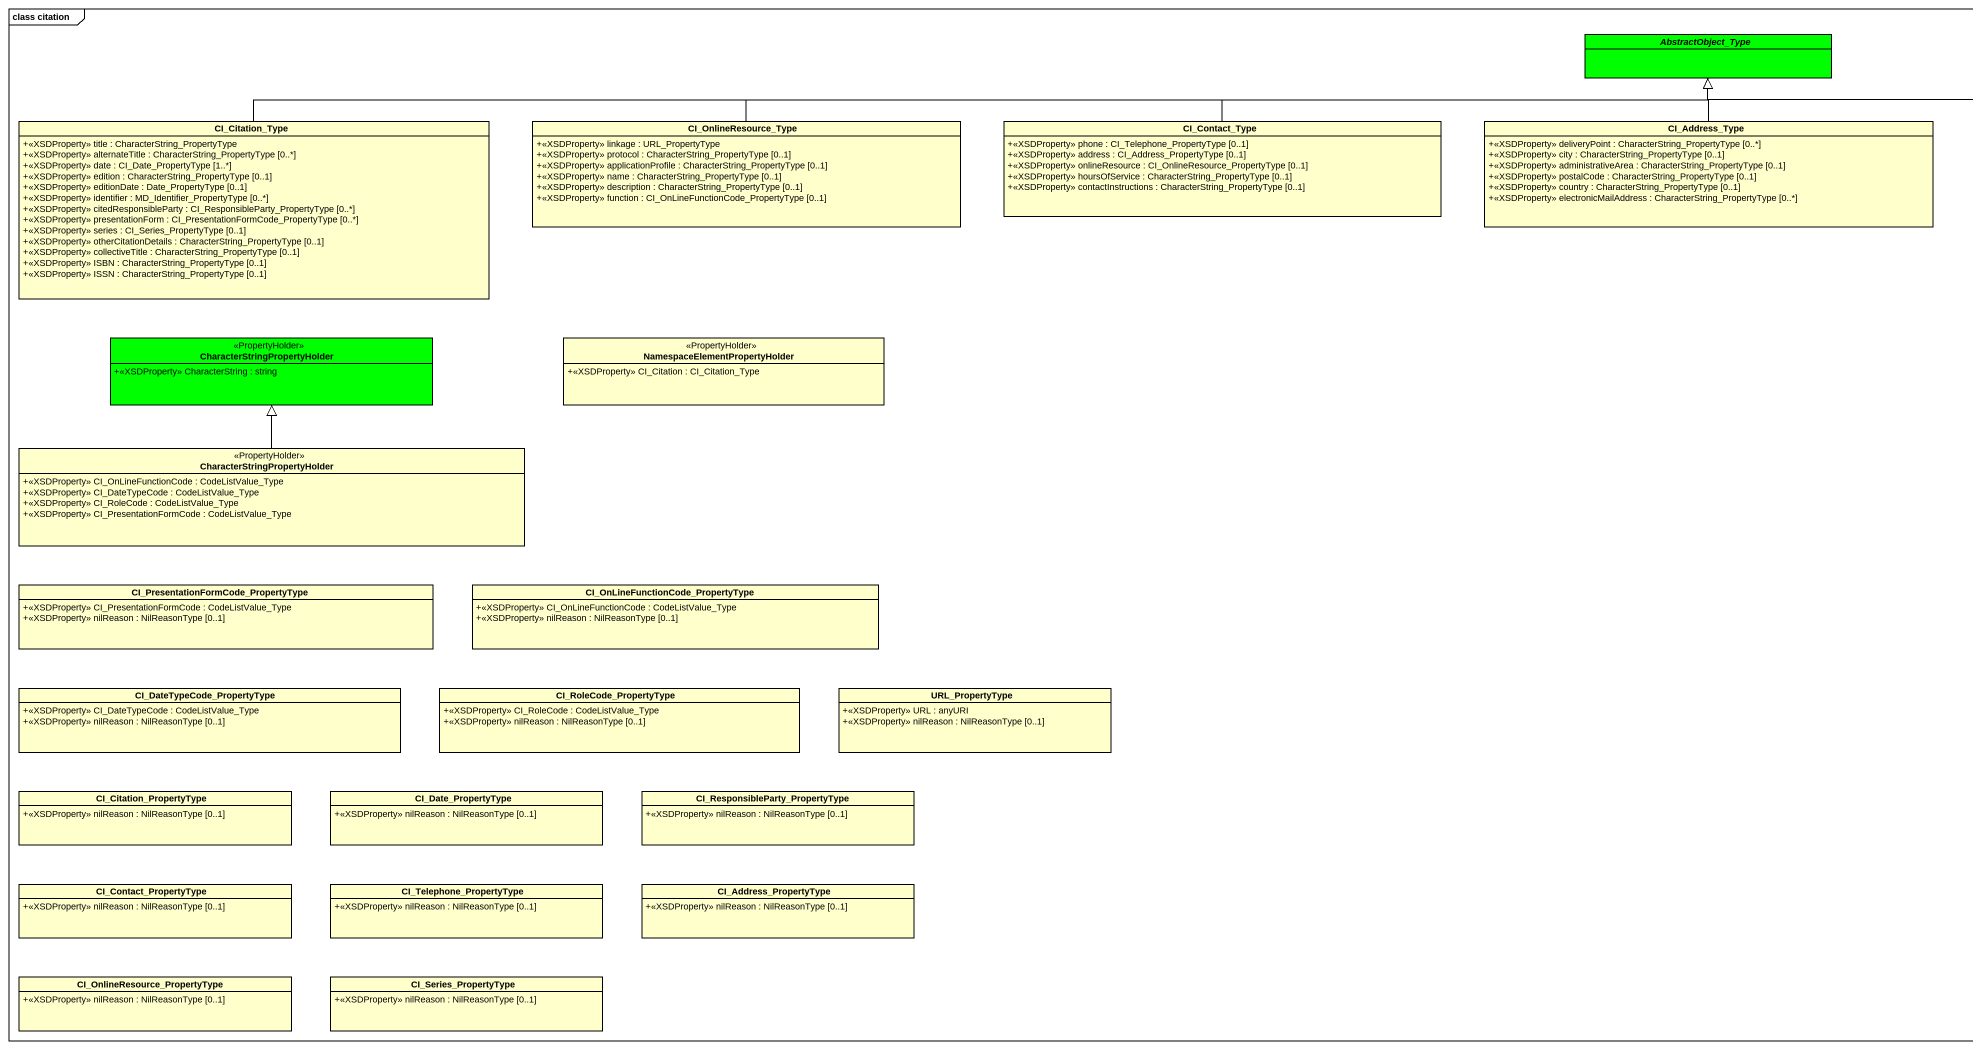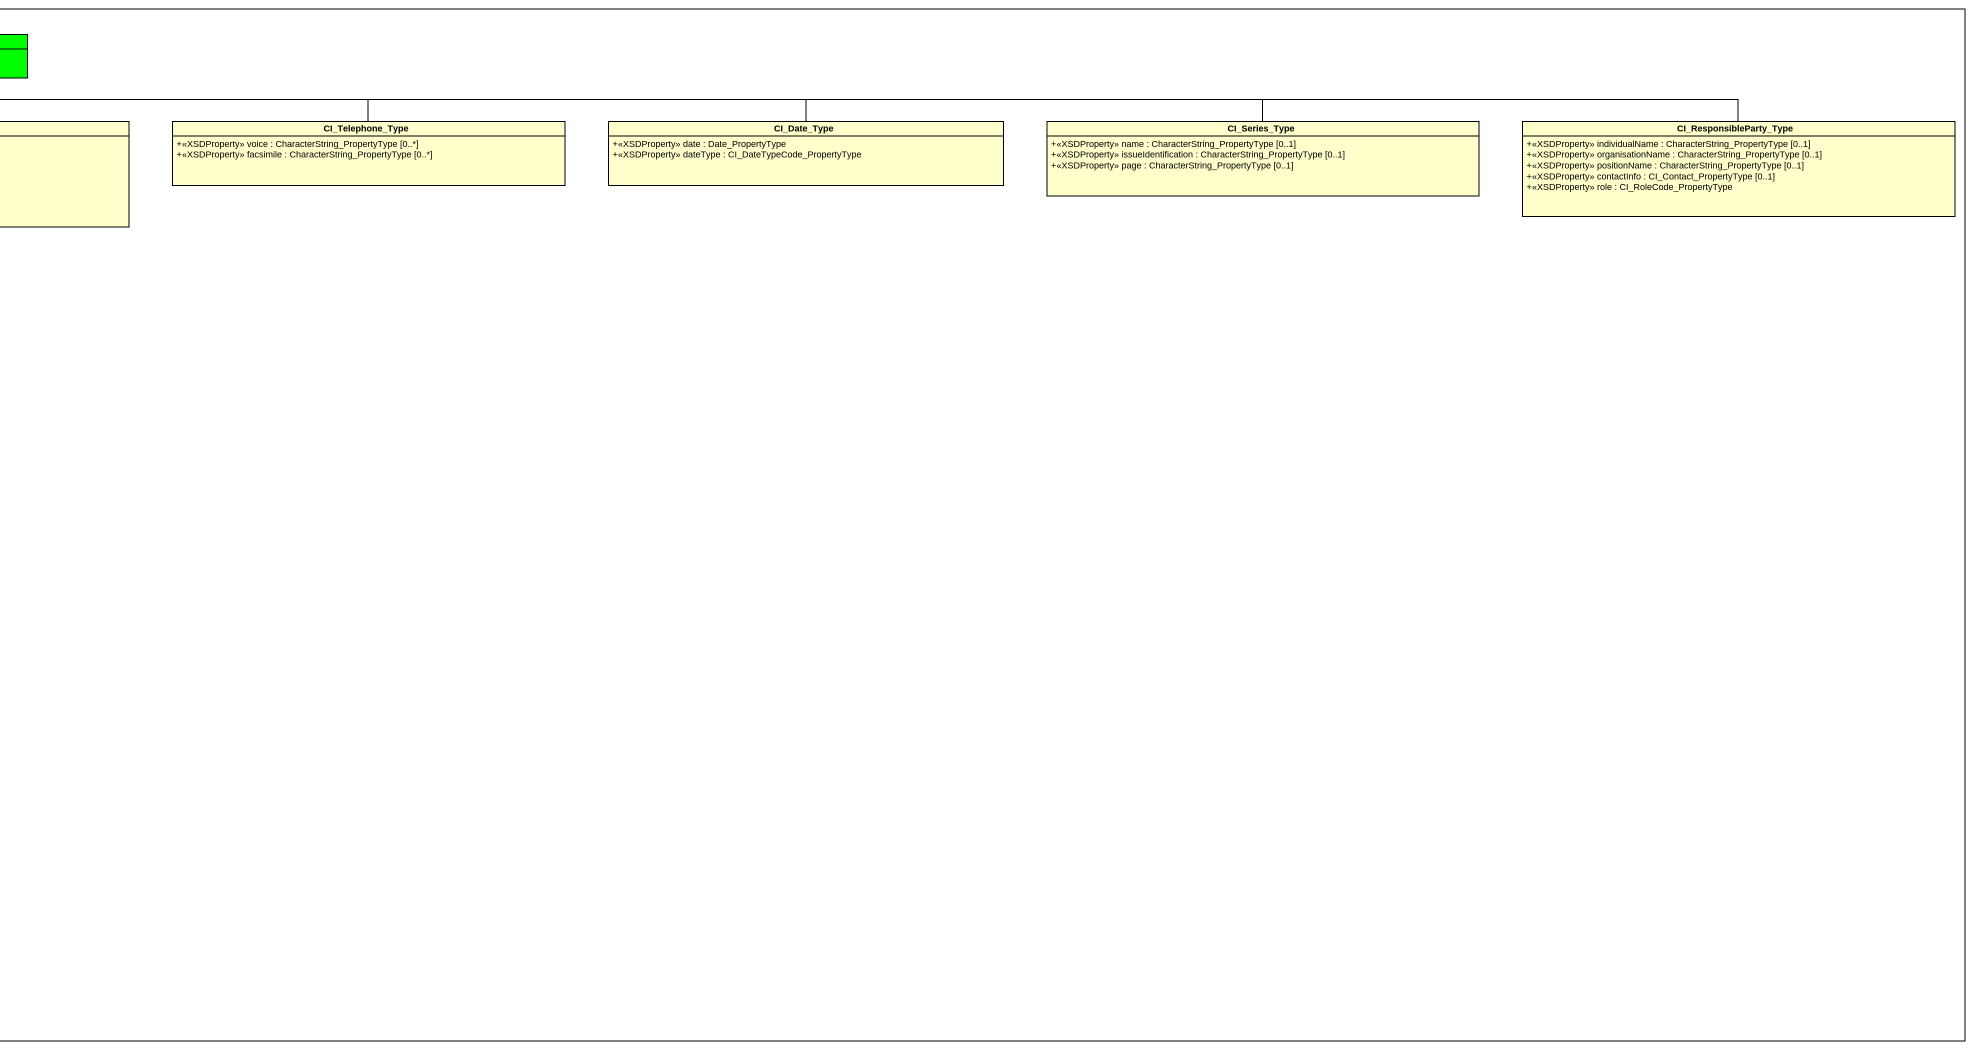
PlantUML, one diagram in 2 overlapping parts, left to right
@startuml
mainframe class citation
hide circle
hide empty members
skinparam classAttributeIconSize 0
abstract class AbstractObject_Type #00FF00
class CI_Citation_Type {
  +<<XSDProperty>> title : CharacterString_PropertyType
  +<<XSDProperty>> alternateTitle : CharacterString_PropertyType [0..*]
  +<<XSDProperty>> date : CI_Date_PropertyType [1..*]
  +<<XSDProperty>> edition : CharacterString_PropertyType [0..1]
  +<<XSDProperty>> editionDate : Date_PropertyType [0..1]
  +<<XSDProperty>> identifier : MD_Identifier_PropertyType [0..*]
  +<<XSDProperty>> citedResponsibleParty : CI_ResponsibleParty_PropertyType [0..*]
  +<<XSDProperty>> presentationForm : CI_PresentationFormCode_PropertyType [0..*]
  +<<XSDProperty>> series : CI_Series_PropertyType [0..1]
  +<<XSDProperty>> otherCitationDetails : CharacterString_PropertyType [0..1]
  +<<XSDProperty>> collectiveTitle : CharacterString_PropertyType [0..1]
  +<<XSDProperty>> ISBN : CharacterString_PropertyType [0..1]
  +<<XSDProperty>> ISSN : CharacterString_PropertyType [0..1]
}
class CI_OnlineResource_Type {
  +<<XSDProperty>> linkage : URL_PropertyType
  +<<XSDProperty>> protocol : CharacterString_PropertyType [0..1]
  +<<XSDProperty>> applicationProfile : CharacterString_PropertyType [0..1]
  +<<XSDProperty>> name : CharacterString_PropertyType [0..1]
  +<<XSDProperty>> description : CharacterString_PropertyType [0..1]
  +<<XSDProperty>> function : CI_OnLineFunctionCode_PropertyType [0..1]
}
class CI_Contact_Type {
  +<<XSDProperty>> phone : CI_Telephone_PropertyType [0..1]
  +<<XSDProperty>> address : CI_Address_PropertyType [0..1]
  +<<XSDProperty>> onlineResource : CI_OnlineResource_PropertyType [0..1]
  +<<XSDProperty>> hoursOfService : CharacterString_PropertyType [0..1]
  +<<XSDProperty>> contactInstructions : CharacterString_PropertyType [0..1]
}
class CI_Address_Type {
  +<<XSDProperty>> deliveryPoint : CharacterString_PropertyType [0..*]
  +<<XSDProperty>> city : CharacterString_PropertyType [0..1]
  +<<XSDProperty>> administrativeArea : CharacterString_PropertyType [0..1]
  +<<XSDProperty>> postalCode : CharacterString_PropertyType [0..1]
  +<<XSDProperty>> country : CharacterString_PropertyType [0..1]
  +<<XSDProperty>> electronicMailAddress : CharacterString_PropertyType [0..*]
}
class CI_Telephone_Type {
  +<<XSDProperty>> voice : CharacterString_PropertyType [0..*]
  +<<XSDProperty>> facsimile : CharacterString_PropertyType [0..*]
}
class CI_Date_Type {
  +<<XSDProperty>> date : Date_PropertyType
  +<<XSDProperty>> dateType : CI_DateTypeCode_PropertyType
}
class CI_Series_Type {
  +<<XSDProperty>> name : CharacterString_PropertyType [0..1]
  +<<XSDProperty>> issueIdentification : CharacterString_PropertyType [0..1]
  +<<XSDProperty>> page : CharacterString_PropertyType [0..1]
}
class CI_ResponsibleParty_Type {
  +<<XSDProperty>> individualName : CharacterString_PropertyType [0..1]
  +<<XSDProperty>> organisationName : CharacterString_PropertyType [0..1]
  +<<XSDProperty>> positionName : CharacterString_PropertyType [0..1]
  +<<XSDProperty>> contactInfo : CI_Contact_PropertyType [0..1]
  +<<XSDProperty>> role : CI_RoleCode_PropertyType
}
class "CharacterStringPropertyHolder" as CharacterStringPropertyHolde <<PropertyHolder>> #00FF00 {
  +<<XSDProperty>> CharacterString : string
}
class "NamespaceElementPropertyHolder" as NamespaceElementPropertyHold <<PropertyHolder>> {
  +<<XSDProperty>> CI_Citation : CI_Citation_Type
}
class "CharacterStringPropertyHolder" as CharacterStringPropertyHolde_2 <<PropertyHolder>> {
  +<<XSDProperty>> CI_OnLineFunctionCode : CodeListValue_Type
  +<<XSDProperty>> CI_DateTypeCode : CodeListValue_Type
  +<<XSDProperty>> CI_RoleCode : CodeListValue_Type
  +<<XSDProperty>> CI_PresentationFormCode : CodeListValue_Type
}
class "CI_PresentationFormCode_PropertyType" as CI_PresentationFormCode {
  +<<XSDProperty>> CI_PresentationFormCode : CodeListValue_Type
  +<<XSDProperty>> nilReason : NilReasonType [0..1]
}
class "CI_OnLineFunctionCode_PropertyType" as CI_OnLineFunctionCode {
  +<<XSDProperty>> CI_OnLineFunctionCode : CodeListValue_Type
  +<<XSDProperty>> nilReason : NilReasonType [0..1]
}
class CI_DateTypeCode_PropertyType {
  +<<XSDProperty>> CI_DateTypeCode : CodeListValue_Type
  +<<XSDProperty>> nilReason : NilReasonType [0..1]
}
class CI_RoleCode_PropertyType {
  +<<XSDProperty>> CI_RoleCode : CodeListValue_Type
  +<<XSDProperty>> nilReason : NilReasonType [0..1]
}
class URL_PropertyType {
  +<<XSDProperty>> URL : anyURI
  +<<XSDProperty>> nilReason : NilReasonType [0..1]
}
class CI_Citation_PropertyType {
  +<<XSDProperty>> nilReason : NilReasonType [0..1]
}
class CI_Date_PropertyType {
  +<<XSDProperty>> nilReason : NilReasonType [0..1]
}
class "CI_ResponsibleParty_PropertyType" as CI_ResponsibleParty {
  +<<XSDProperty>> nilReason : NilReasonType [0..1]
}
class CI_Contact_PropertyType {
  +<<XSDProperty>> nilReason : NilReasonType [0..1]
}
class CI_Telephone_PropertyType {
  +<<XSDProperty>> nilReason : NilReasonType [0..1]
}
class CI_Address_PropertyType {
  +<<XSDProperty>> nilReason : NilReasonType [0..1]
}
class "CI_OnlineResource_PropertyType" as CI_OnlineResource {
  +<<XSDProperty>> nilReason : NilReasonType [0..1]
}
class CI_Series_PropertyType {
  +<<XSDProperty>> nilReason : NilReasonType [0..1]
}
CI_Citation_Type -right-|> AbstractObject_Type
CI_OnlineResource_Type -right-|> AbstractObject_Type
CI_Contact_Type -right-|> AbstractObject_Type
CI_Address_Type -up-|> AbstractObject_Type
CI_Telephone_Type -left-|> AbstractObject_Type
CI_Date_Type -left-|> AbstractObject_Type
CI_Series_Type -left-|> AbstractObject_Type
CI_ResponsibleParty_Type -left-|> AbstractObject_Type
CharacterStringPropertyHolde_2 -up-|> CharacterStringPropertyHolde
@enduml
